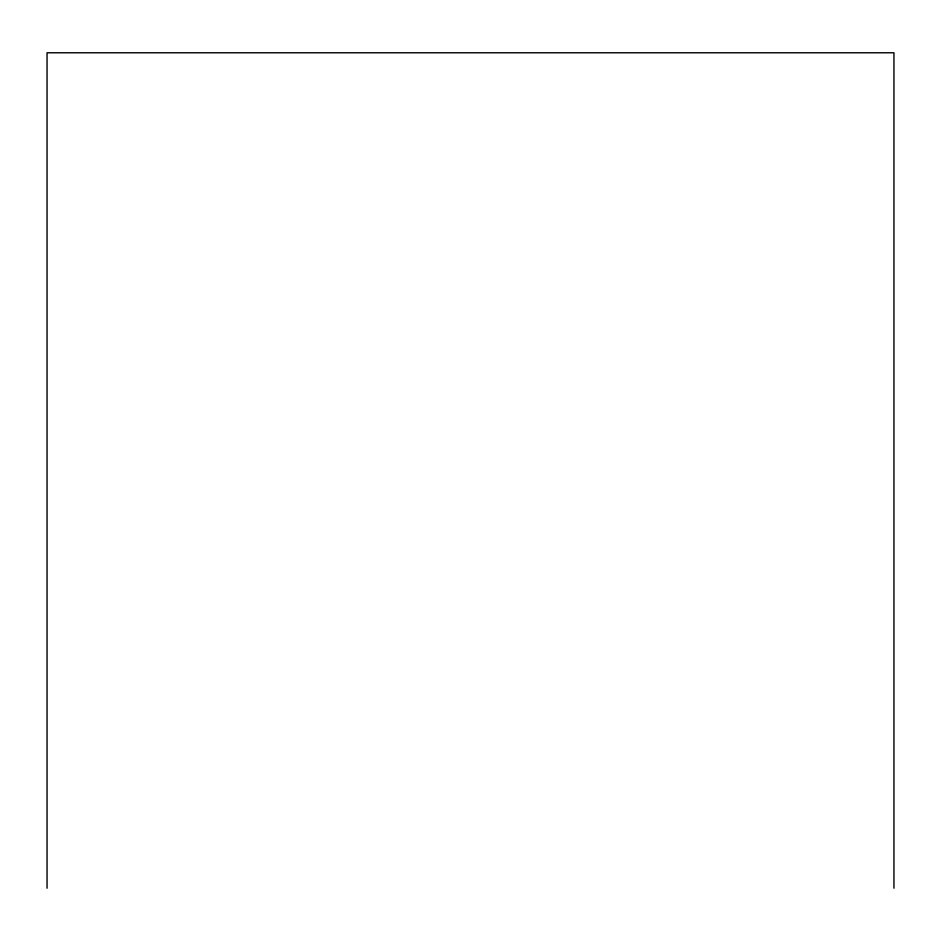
<?xml version="1.0" encoding="UTF-8"?>
<svg xmlns="http://www.w3.org/2000/svg" width="941" height="941" viewBox="0 0 941 941"><rect width="100%" height="100%" fill="white"/><g stroke="black" fill="none" stroke-linecap="round" stroke-linejoin="round"><path stroke-width="1.41" d="M893.95 888.222L893.95 52.778L47.05 52.778L47.05 888.222"/></g></svg>
